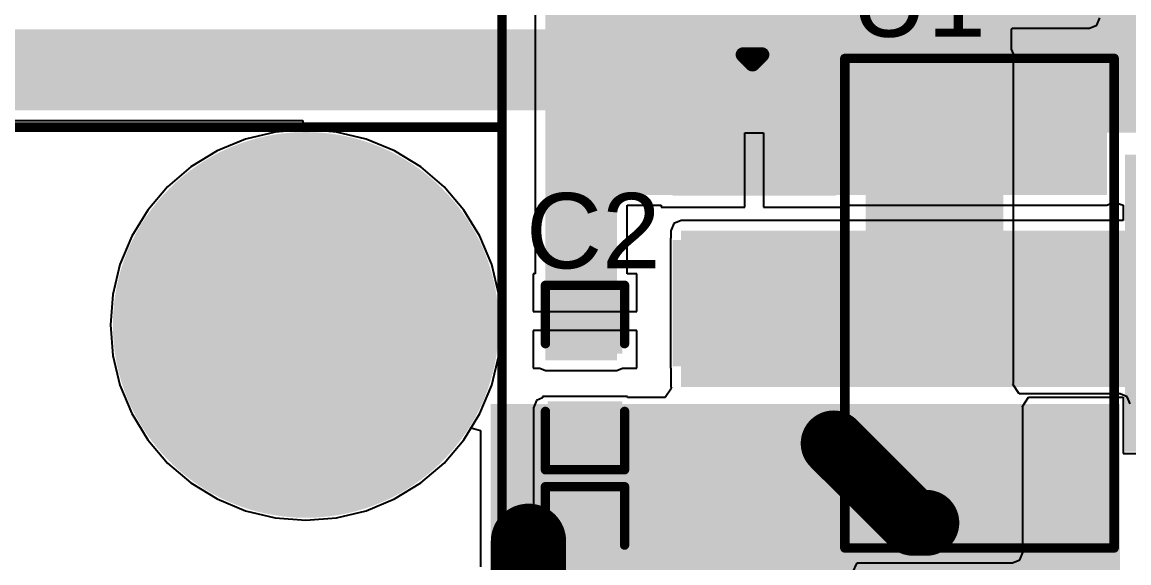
# Model space of a CAD drawing. Header units: millimetres. Extents: x -0.25 to 4.68, y -0.29 to 2.93.
# Drawn here: x 2.709 to 3.297, y 1.933 to 2.22 of the extents above; entities that cross this region are included whole.
import ezdxf

# ---------------------------------------------------------------- set-up
doc = ezdxf.new("R2010")
doc.units = ezdxf.units.MM
doc.header["$MEASUREMENT"] = 0
for name, color, linetype in [('BottomLayer', 5, 'Continuous'), ('BottomSolder', 6, 'Continuous'), ('Mechanical1', 6, 'Continuous'), ('MultiLayer', 9, 'Continuous'), ('PadHoleLayer', 156, 'Continuous'), ('TopLayer', 1, 'Continuous'), ('TopOverlay', 2, 'Continuous'), ('TopPaste', 8, 'Continuous'), ('TopSolder', 216, 'Continuous'), ('ViaHoleLayer', 16, 'Continuous')]:
    doc.layers.add(name, color=color, linetype=linetype)
doc.styles.add('Arial', font='', dxfattribs={"height": 0.2})
doc.styles.get('Arial').set_extended_font_data('Arial')

# ---------------------------------------------------------------- blocks, each defined once
blk = doc.blocks.new('ZIO_101954_12')
at = {"layer": 'TopOverlay', "const_width": 0.005}
for points in [[(-0.719, 0.057), (0.719, 0.057)], [(0.719, -1.74), (0.719, 0.057)]]:
    blk.add_lwpolyline(points, dxfattribs=at)
at = {"layer": 'TopOverlay', "const_width": 0.0025}
blk.add_lwpolyline([(0.71775, 0.057, 1), (0.72025, 0.057, 1)], format="xyb", close=True, dxfattribs=at)
blk.add_lwpolyline([(0.71775, 0.057, 1), (0.72025, 0.057, 1)], format="xyb", close=True, dxfattribs=at)
blk = doc.blocks.new('SOT__223_53')
at = {"layer": 'TopLayer'}
for points in [[(-0.0748, 0.15945), (0.0748, 0.15945), (0.0748, 0.08071), (-0.0748, 0.08071)], [(-0.12008, -0.08071), (-0.06102, -0.08071), (-0.06102, -0.15945), (-0.12008, -0.15945)], [(-0.02953, -0.08071), (0.02953, -0.08071), (0.02953, -0.15945), (-0.02953, -0.15945)], [(0.06102, -0.08071), (0.12008, -0.08071), (0.12008, -0.15945), (0.06102, -0.15945)]]:
    blk.add_hatch(color=1, dxfattribs=at).paths.add_polyline_path(points)
at = {"layer": 'TopPaste'}
for points in [[(-0.0748, 0.15945), (0.0748, 0.15945), (0.0748, 0.08071), (-0.0748, 0.08071)], [(-0.12008, -0.08071), (-0.06102, -0.08071), (-0.06102, -0.15945), (-0.12008, -0.15945)], [(-0.02953, -0.08071), (0.02953, -0.08071), (0.02953, -0.15945), (-0.02953, -0.15945)], [(0.06102, -0.08071), (0.12008, -0.08071), (0.12008, -0.15945), (0.06102, -0.15945)]]:
    blk.add_hatch(color=8, dxfattribs=at).paths.add_polyline_path(points)
at = {"layer": 'TopSolder'}
for points in [[(-0.0788, 0.16345), (0.0788, 0.16345), (0.0788, 0.07671), (-0.0788, 0.07671)], [(-0.12408, -0.07671), (-0.05702, -0.07671), (-0.05702, -0.16345), (-0.12408, -0.16345)], [(-0.03353, -0.07671), (0.03353, -0.07671), (0.03353, -0.16345), (-0.03353, -0.16345)], [(0.05702, -0.07671), (0.12408, -0.07671), (0.12408, -0.16345), (0.05702, -0.16345)]]:
    blk.add_hatch(color=216, dxfattribs=at).paths.add_polyline_path(points)
at = {"layer": 'TopOverlay'}
for points, const_width in [([(-0.13, -0.072), (-0.13, 0.071)], 0.005), ([(0.13, 0.071), (-0.13, 0.071)], 0.005), ([(0.13, -0.072), (0.13, 0.071)], 0.005), ([(0.13, -0.072), (-0.13, -0.072)], 0.005), ([(-0.132, -0.126), (-0.132, -0.116)], 0.00787), ([(-0.127, -0.121), (-0.132, -0.116)], 0.00787), ([(-0.132, -0.126), (-0.127, -0.121)], 0.00787)]:
    blk.add_lwpolyline(points, dxfattribs=dict(at, const_width=const_width))
for points, const_width in [([(-0.13125, 0.071, 1), (-0.12875, 0.071, 1)], 0.0025), ([(-0.13125, 0.071, 1), (-0.12875, 0.071, 1)], 0.0025), ([(0.12875, 0.071, 1), (0.13125, 0.071, 1)], 0.0025), ([(0.12875, 0.071, 1), (0.13125, 0.071, 1)], 0.0025), ([(-0.13125, -0.072, 1), (-0.12875, -0.072, 1)], 0.0025), ([(-0.13125, -0.072, 1), (-0.12875, -0.072, 1)], 0.0025), ([(0.12875, -0.072, 1), (0.13125, -0.072, 1)], 0.0025), ([(0.12875, -0.072, 1), (0.13125, -0.072, 1)], 0.0025), ([(-0.13397, -0.116, 1), (-0.13003, -0.116, 1)], 0.00394), ([(-0.13397, -0.116, 1), (-0.13003, -0.116, 1)], 0.00394), ([(-0.12897, -0.121, 1), (-0.12503, -0.121, 1)], 0.00394), ([(-0.12897, -0.121, 1), (-0.12503, -0.121, 1)], 0.00394), ([(-0.13397, -0.126, 1), (-0.13003, -0.126, 1)], 0.00394), ([(-0.13397, -0.126, 1), (-0.13003, -0.126, 1)], 0.00394)]:
    blk.add_lwpolyline(points, format="xyb", close=True, dxfattribs=dict(at, const_width=const_width))
blk = doc.blocks.new('ZIO_101954_112')
at = {"layer": 'Mechanical1', "const_width": 0.005}
blk.add_lwpolyline([(0.719, -1.74), (0.719, 0.057)], dxfattribs=at)
blk = doc.blocks.new('C___0603_212')
at = {"layer": 'TopLayer'}
for points in [[(-0.015, 0.0175), (-0.015, -0.0175), (-0.045, -0.0175), (-0.045, 0.0175)], [(0.045, 0.0175), (0.045, -0.0175), (0.015, -0.0175), (0.015, 0.0175)]]:
    blk.add_hatch(color=1, dxfattribs=at).paths.add_polyline_path(points)
at = {"layer": 'TopPaste'}
for points in [[(-0.015, 0.0175), (-0.015, -0.0175), (-0.045, -0.0175), (-0.045, 0.0175)], [(0.045, 0.0175), (0.045, -0.0175), (0.015, -0.0175), (0.015, 0.0175)]]:
    blk.add_hatch(color=8, dxfattribs=at).paths.add_polyline_path(points)
at = {"layer": 'TopSolder'}
for points in [[(-0.01264, 0.01986), (-0.01264, -0.01986), (-0.04736, -0.01986), (-0.04736, 0.01986)], [(0.04736, 0.01986), (0.04736, -0.01986), (0.01264, -0.01986), (0.01264, 0.01986)]]:
    blk.add_hatch(color=216, dxfattribs=at).paths.add_polyline_path(points)
at = {"layer": 'TopOverlay', "const_width": 0.005}
for points in [[(-0.049, -0.021), (-0.049, 0.021)], [(-0.018, 0.021), (-0.049, 0.021)], [(0.049, 0.021), (0.018, 0.021)], [(0.049, -0.021), (0.049, 0.021)], [(-0.018, -0.021), (-0.049, -0.021)], [(0.049, -0.021), (0.018, -0.021)]]:
    blk.add_lwpolyline(points, dxfattribs=at)
at = {"layer": 'TopOverlay', "const_width": 0.0025}
for points in [[(-0.05025, 0.021, 1), (-0.04775, 0.021, 1)], [(-0.05025, 0.021, 1), (-0.04775, 0.021, 1)], [(-0.01925, 0.021, 1), (-0.01675, 0.021, 1)], [(0.01675, 0.021, 1), (0.01925, 0.021, 1)], [(0.04775, 0.021, 1), (0.05025, 0.021, 1)], [(0.04775, 0.021, 1), (0.05025, 0.021, 1)], [(-0.05025, -0.021, 1), (-0.04775, -0.021, 1)], [(-0.05025, -0.021, 1), (-0.04775, -0.021, 1)], [(-0.01925, -0.021, 1), (-0.01675, -0.021, 1)], [(0.01675, -0.021, 1), (0.01925, -0.021, 1)], [(0.04775, -0.021, 1), (0.05025, -0.021, 1)], [(0.04775, -0.021, 1), (0.05025, -0.021, 1)]]:
    blk.add_lwpolyline(points, format="xyb", close=True, dxfattribs=at)
blk = doc.blocks.new('C___0603_213')
at = {"layer": 'TopLayer'}
for points in [[(-0.015, 0.0175), (-0.015, -0.0175), (-0.045, -0.0175), (-0.045, 0.0175)], [(0.045, 0.0175), (0.045, -0.0175), (0.015, -0.0175), (0.015, 0.0175)]]:
    blk.add_hatch(color=1, dxfattribs=at).paths.add_polyline_path(points)
at = {"layer": 'TopPaste'}
for points in [[(-0.015, 0.0175), (-0.015, -0.0175), (-0.045, -0.0175), (-0.045, 0.0175)], [(0.045, 0.0175), (0.045, -0.0175), (0.015, -0.0175), (0.015, 0.0175)]]:
    blk.add_hatch(color=8, dxfattribs=at).paths.add_polyline_path(points)
at = {"layer": 'TopSolder'}
for points in [[(-0.01264, 0.01986), (-0.01264, -0.01986), (-0.04736, -0.01986), (-0.04736, 0.01986)], [(0.04736, 0.01986), (0.04736, -0.01986), (0.01264, -0.01986), (0.01264, 0.01986)]]:
    blk.add_hatch(color=216, dxfattribs=at).paths.add_polyline_path(points)
at = {"layer": 'TopOverlay', "const_width": 0.005}
for points in [[(-0.049, 0.021), (-0.018, 0.021)], [(-0.049, 0.021), (-0.049, -0.021)], [(0.018, 0.021), (0.049, 0.021)], [(0.049, 0.021), (0.049, -0.021)], [(-0.049, -0.021), (-0.018, -0.021)], [(0.018, -0.021), (0.049, -0.021)]]:
    blk.add_lwpolyline(points, dxfattribs=at)
at = {"layer": 'TopOverlay', "const_width": 0.0025}
for points in [[(-0.05025, 0.021, 1), (-0.04775, 0.021, 1)], [(-0.05025, 0.021, 1), (-0.04775, 0.021, 1)], [(-0.01925, 0.021, 1), (-0.01675, 0.021, 1)], [(0.01675, 0.021, 1), (0.01925, 0.021, 1)], [(0.04775, 0.021, 1), (0.05025, 0.021, 1)], [(0.04775, 0.021, 1), (0.05025, 0.021, 1)], [(-0.05025, -0.021, 1), (-0.04775, -0.021, 1)], [(-0.05025, -0.021, 1), (-0.04775, -0.021, 1)], [(-0.01925, -0.021, 1), (-0.01675, -0.021, 1)], [(0.01675, -0.021, 1), (0.01925, -0.021, 1)], [(0.04775, -0.021, 1), (0.05025, -0.021, 1)], [(0.04775, -0.021, 1), (0.05025, -0.021, 1)]]:
    blk.add_lwpolyline(points, format="xyb", close=True, dxfattribs=at)

msp = doc.modelspace()

# ---------------------------------------------------------------- hatches: boundary and pattern name
at = {"layer": 'BottomLayer'}
for points in [[(2.626, 2.173), (3.229, 2.173), (3.229, 2.216), (2.626, 2.216)], [(3.15695, 2.203), (3.15695, 2.028), (3.23, 2.028), (3.23, 2.203)], [(2.958, 1.909), (3.292, 1.909), (3.292, 2.017), (2.958, 2.017)]]:
    msp.add_hatch(color=5, dxfattribs=at).paths.add_polyline_path(points)
h = msp.add_hatch(color=5, dxfattribs=at)
edge = h.paths.add_edge_path()
edge.add_arc((2.85982, 2.05895), 0.09843, 0, 360)
h = msp.add_hatch(color=5, dxfattribs=at)
edge = h.paths.add_edge_path()
edge.add_arc((3.178, 2.093), 0.01181, 0, 360)
h = msp.add_hatch(color=5, dxfattribs=at)
edge = h.paths.add_edge_path()
edge.add_arc((3.208, 2.093), 0.01181, 0, 360)
h = msp.add_hatch(color=5, dxfattribs=at)
edge = h.paths.add_edge_path()
edge.add_arc((3.178, 2.06733), 0.01181, 0, 360)
h = msp.add_hatch(color=5, dxfattribs=at)
edge = h.paths.add_edge_path()
edge.add_arc((3.208, 2.06733), 0.01181, 0, 360)
h = msp.add_hatch(color=5, dxfattribs=at)
edge = h.paths.add_edge_path()
edge.add_arc((3.178, 2.04167), 0.01181, 0, 360)
h = msp.add_hatch(color=5, dxfattribs=at)
edge = h.paths.add_edge_path()
edge.add_arc((3.208, 2.04167), 0.01181, 0, 360)
h = msp.add_hatch(color=5, dxfattribs=at)
edge = h.paths.add_edge_path()
edge.add_arc((3.181, 2.004), 0.01181, 0, 360)
h = msp.add_hatch(color=5, dxfattribs=at)
edge = h.paths.add_edge_path()
edge.add_arc((3.211, 2.004), 0.01181, 0, 360)
h = msp.add_hatch(color=5, dxfattribs=at)
edge = h.paths.add_edge_path()
edge.add_arc((3.039, 2.003), 0.01181, 0, 360)
h = msp.add_hatch(color=5, dxfattribs=at)
edge = h.paths.add_edge_path()
edge.add_arc((3.039, 1.97733), 0.01181, 0, 360)
h = msp.add_hatch(color=5, dxfattribs=at)
edge = h.paths.add_edge_path()
edge.add_arc((3.181, 1.97833), 0.01181, 0, 360)
h = msp.add_hatch(color=5, dxfattribs=at)
edge = h.paths.add_edge_path()
edge.add_arc((3.211, 1.97833), 0.01181, 0, 360)
h = msp.add_hatch(color=5, dxfattribs=at)
edge = h.paths.add_edge_path()
edge.add_arc((3.039, 1.95167), 0.01181, 0, 360)
h = msp.add_hatch(color=5, dxfattribs=at)
edge = h.paths.add_edge_path()
edge.add_arc((3.181, 1.95267), 0.01181, 0, 360)
h = msp.add_hatch(color=5, dxfattribs=at)
edge = h.paths.add_edge_path()
edge.add_arc((3.211, 1.95267), 0.01181, 0, 360)
at = {"layer": 'BottomSolder'}
h = msp.add_hatch(color=6, dxfattribs=at)
edge = h.paths.add_edge_path()
edge.add_arc((2.85982, 2.05895), 0.10243, 0, 360)
h = msp.add_hatch(color=6, dxfattribs=at)
edge = h.paths.add_edge_path()
edge.add_arc((3.178, 2.093), 0.00591, 0, 360)
h = msp.add_hatch(color=6, dxfattribs=at)
edge = h.paths.add_edge_path()
edge.add_arc((3.208, 2.093), 0.00591, 0, 360)
h = msp.add_hatch(color=6, dxfattribs=at)
edge = h.paths.add_edge_path()
edge.add_arc((3.178, 2.06733), 0.00591, 0, 360)
h = msp.add_hatch(color=6, dxfattribs=at)
edge = h.paths.add_edge_path()
edge.add_arc((3.208, 2.06733), 0.00591, 0, 360)
h = msp.add_hatch(color=6, dxfattribs=at)
edge = h.paths.add_edge_path()
edge.add_arc((3.178, 2.04167), 0.00591, 0, 360)
h = msp.add_hatch(color=6, dxfattribs=at)
edge = h.paths.add_edge_path()
edge.add_arc((3.208, 2.04167), 0.00591, 0, 360)
h = msp.add_hatch(color=6, dxfattribs=at)
edge = h.paths.add_edge_path()
edge.add_arc((3.181, 2.004), 0.00591, 0, 360)
h = msp.add_hatch(color=6, dxfattribs=at)
edge = h.paths.add_edge_path()
edge.add_arc((3.211, 2.004), 0.00591, 0, 360)
h = msp.add_hatch(color=6, dxfattribs=at)
edge = h.paths.add_edge_path()
edge.add_arc((3.039, 2.003), 0.00591, 0, 360)
h = msp.add_hatch(color=6, dxfattribs=at)
edge = h.paths.add_edge_path()
edge.add_arc((3.039, 1.97733), 0.00591, 0, 360)
h = msp.add_hatch(color=6, dxfattribs=at)
edge = h.paths.add_edge_path()
edge.add_arc((3.181, 1.97833), 0.00591, 0, 360)
h = msp.add_hatch(color=6, dxfattribs=at)
edge = h.paths.add_edge_path()
edge.add_arc((3.211, 1.97833), 0.00591, 0, 360)
h = msp.add_hatch(color=6, dxfattribs=at)
edge = h.paths.add_edge_path()
edge.add_arc((3.039, 1.95167), 0.00591, 0, 360)
h = msp.add_hatch(color=6, dxfattribs=at)
edge = h.paths.add_edge_path()
edge.add_arc((3.181, 1.95267), 0.00591, 0, 360)
h = msp.add_hatch(color=6, dxfattribs=at)
edge = h.paths.add_edge_path()
edge.add_arc((3.211, 1.95267), 0.00591, 0, 360)
at = {"layer": 'MultiLayer'}
h = msp.add_hatch(color=9, dxfattribs=at)
edge = h.paths.add_edge_path()
edge.add_arc((2.85982, 2.05895), 0.09843, 0, 360)
at = {"layer": 'PadHoleLayer'}
h = msp.add_hatch(color=156, dxfattribs=at)
edge = h.paths.add_edge_path()
edge.add_arc((2.85982, 2.05895), 0.06102, 0, 360)
at = {"layer": 'TopLayer'}
for points in [[(3, 2.161), (3.55782, 2.161), (3.55782, 2.68395), (3, 2.68395)], [(3.02495, 2.04018), (3.02495, 2.296), (2.98695, 2.296), (2.98695, 2.04018)], [(3.285, 2.16595), (3.01282, 2.16595), (3.01282, 2.12795), (3.285, 2.12795)], [(3.059, 2.026), (3.303, 2.026), (3.303, 2.109), (3.059, 2.109)], [(2.986, 1.938), (3.235, 1.938), (3.235, 2.01495), (2.986, 2.01495)]]:
    msp.add_hatch(color=1, dxfattribs=at).paths.add_polyline_path(points)
h = msp.add_hatch(color=1, dxfattribs=at)
edge = h.paths.add_edge_path()
edge.add_arc((2.85982, 2.05895), 0.09843, 0, 360)
h = msp.add_hatch(color=1, dxfattribs=at)
edge = h.paths.add_edge_path()
edge.add_arc((3.178, 2.093), 0.01181, 0, 360)
h = msp.add_hatch(color=1, dxfattribs=at)
edge = h.paths.add_edge_path()
edge.add_arc((3.208, 2.093), 0.01181, 0, 360)
h = msp.add_hatch(color=1, dxfattribs=at)
edge = h.paths.add_edge_path()
edge.add_arc((3.178, 2.06733), 0.01181, 0, 360)
h = msp.add_hatch(color=1, dxfattribs=at)
edge = h.paths.add_edge_path()
edge.add_arc((3.208, 2.06733), 0.01181, 0, 360)
h = msp.add_hatch(color=1, dxfattribs=at)
edge = h.paths.add_edge_path()
edge.add_arc((3.178, 2.04167), 0.01181, 0, 360)
h = msp.add_hatch(color=1, dxfattribs=at)
edge = h.paths.add_edge_path()
edge.add_arc((3.208, 2.04167), 0.01181, 0, 360)
h = msp.add_hatch(color=1, dxfattribs=at)
edge = h.paths.add_edge_path()
edge.add_arc((3.181, 2.004), 0.01181, 0, 360)
h = msp.add_hatch(color=1, dxfattribs=at)
edge = h.paths.add_edge_path()
edge.add_arc((3.211, 2.004), 0.01181, 0, 360)
h = msp.add_hatch(color=1, dxfattribs=at)
edge = h.paths.add_edge_path()
edge.add_arc((3.039, 2.003), 0.01181, 0, 360)
h = msp.add_hatch(color=1, dxfattribs=at)
edge = h.paths.add_edge_path()
edge.add_arc((3.039, 1.97733), 0.01181, 0, 360)
h = msp.add_hatch(color=1, dxfattribs=at)
edge = h.paths.add_edge_path()
edge.add_arc((3.181, 1.97833), 0.01181, 0, 360)
h = msp.add_hatch(color=1, dxfattribs=at)
edge = h.paths.add_edge_path()
edge.add_arc((3.211, 1.97833), 0.01181, 0, 360)
h = msp.add_hatch(color=1, dxfattribs=at)
edge = h.paths.add_edge_path()
edge.add_arc((3.039, 1.95167), 0.01181, 0, 360)
h = msp.add_hatch(color=1, dxfattribs=at)
edge = h.paths.add_edge_path()
edge.add_arc((3.181, 1.95267), 0.01181, 0, 360)
h = msp.add_hatch(color=1, dxfattribs=at)
edge = h.paths.add_edge_path()
edge.add_arc((3.211, 1.95267), 0.01181, 0, 360)
at = {"layer": 'TopSolder'}
h = msp.add_hatch(color=216, dxfattribs=at)
edge = h.paths.add_edge_path()
edge.add_arc((2.85982, 2.05895), 0.10243, 0, 360)
h = msp.add_hatch(color=216, dxfattribs=at)
edge = h.paths.add_edge_path()
edge.add_arc((3.178, 2.093), 0.00591, 0, 360)
h = msp.add_hatch(color=216, dxfattribs=at)
edge = h.paths.add_edge_path()
edge.add_arc((3.208, 2.093), 0.00591, 0, 360)
h = msp.add_hatch(color=216, dxfattribs=at)
edge = h.paths.add_edge_path()
edge.add_arc((3.178, 2.06733), 0.00591, 0, 360)
h = msp.add_hatch(color=216, dxfattribs=at)
edge = h.paths.add_edge_path()
edge.add_arc((3.208, 2.06733), 0.00591, 0, 360)
h = msp.add_hatch(color=216, dxfattribs=at)
edge = h.paths.add_edge_path()
edge.add_arc((3.178, 2.04167), 0.00591, 0, 360)
h = msp.add_hatch(color=216, dxfattribs=at)
edge = h.paths.add_edge_path()
edge.add_arc((3.208, 2.04167), 0.00591, 0, 360)
h = msp.add_hatch(color=216, dxfattribs=at)
edge = h.paths.add_edge_path()
edge.add_arc((3.181, 2.004), 0.00591, 0, 360)
h = msp.add_hatch(color=216, dxfattribs=at)
edge = h.paths.add_edge_path()
edge.add_arc((3.211, 2.004), 0.00591, 0, 360)
h = msp.add_hatch(color=216, dxfattribs=at)
edge = h.paths.add_edge_path()
edge.add_arc((3.039, 2.003), 0.00591, 0, 360)
h = msp.add_hatch(color=216, dxfattribs=at)
edge = h.paths.add_edge_path()
edge.add_arc((3.039, 1.97733), 0.00591, 0, 360)
h = msp.add_hatch(color=216, dxfattribs=at)
edge = h.paths.add_edge_path()
edge.add_arc((3.181, 1.97833), 0.00591, 0, 360)
h = msp.add_hatch(color=216, dxfattribs=at)
edge = h.paths.add_edge_path()
edge.add_arc((3.211, 1.97833), 0.00591, 0, 360)
h = msp.add_hatch(color=216, dxfattribs=at)
edge = h.paths.add_edge_path()
edge.add_arc((3.039, 1.95167), 0.00591, 0, 360)
h = msp.add_hatch(color=216, dxfattribs=at)
edge = h.paths.add_edge_path()
edge.add_arc((3.181, 1.95267), 0.00591, 0, 360)
h = msp.add_hatch(color=216, dxfattribs=at)
edge = h.paths.add_edge_path()
edge.add_arc((3.211, 1.95267), 0.00591, 0, 360)
at = {"layer": 'ViaHoleLayer'}
h = msp.add_hatch(color=16, dxfattribs=at)
edge = h.paths.add_edge_path()
edge.add_arc((3.178, 2.093), 0.00591, 0, 360)
h = msp.add_hatch(color=16, dxfattribs=at)
edge = h.paths.add_edge_path()
edge.add_arc((3.208, 2.093), 0.00591, 0, 360)
h = msp.add_hatch(color=16, dxfattribs=at)
edge = h.paths.add_edge_path()
edge.add_arc((3.178, 2.06733), 0.00591, 0, 360)
h = msp.add_hatch(color=16, dxfattribs=at)
edge = h.paths.add_edge_path()
edge.add_arc((3.208, 2.06733), 0.00591, 0, 360)
h = msp.add_hatch(color=16, dxfattribs=at)
edge = h.paths.add_edge_path()
edge.add_arc((3.178, 2.04167), 0.00591, 0, 360)
h = msp.add_hatch(color=16, dxfattribs=at)
edge = h.paths.add_edge_path()
edge.add_arc((3.208, 2.04167), 0.00591, 0, 360)
h = msp.add_hatch(color=16, dxfattribs=at)
edge = h.paths.add_edge_path()
edge.add_arc((3.181, 2.004), 0.00591, 0, 360)
h = msp.add_hatch(color=16, dxfattribs=at)
edge = h.paths.add_edge_path()
edge.add_arc((3.211, 2.004), 0.00591, 0, 360)
h = msp.add_hatch(color=16, dxfattribs=at)
edge = h.paths.add_edge_path()
edge.add_arc((3.039, 2.003), 0.00591, 0, 360)
h = msp.add_hatch(color=16, dxfattribs=at)
edge = h.paths.add_edge_path()
edge.add_arc((3.039, 1.97733), 0.00591, 0, 360)
h = msp.add_hatch(color=16, dxfattribs=at)
edge = h.paths.add_edge_path()
edge.add_arc((3.181, 1.97833), 0.00591, 0, 360)
h = msp.add_hatch(color=16, dxfattribs=at)
edge = h.paths.add_edge_path()
edge.add_arc((3.211, 1.97833), 0.00591, 0, 360)
h = msp.add_hatch(color=16, dxfattribs=at)
edge = h.paths.add_edge_path()
edge.add_arc((3.039, 1.95167), 0.00591, 0, 360)
h = msp.add_hatch(color=16, dxfattribs=at)
edge = h.paths.add_edge_path()
edge.add_arc((3.181, 1.95267), 0.00591, 0, 360)
h = msp.add_hatch(color=16, dxfattribs=at)
edge = h.paths.add_edge_path()
edge.add_arc((3.211, 1.95267), 0.00591, 0, 360)

# ---------------------------------------------------------------- linework, layer by layer
at = {"layer": 'BottomLayer'}
for p, q in [((3.27965, 2.21817), (3.28123, 2.222)), ((3.23441, 2.216), (3.23481, 2.21659)), ((3.23441, 2.20541), (3.23441, 2.216)), ((3.23481, 2.21659), (3.27582, 2.21659)), ((3.27582, 2.21659), (3.27965, 2.21817)), ((3.23541, 2.203), (3.23441, 2.20541)), ((3.23541, 2.028), (3.23541, 2.203)), ((2.626, 2.16759), (2.85828, 2.16759)), ((2.85848, 2.16259), (2.84359, 2.16142)), ((2.85828, 2.16759), (2.85848, 2.16259)), ((2.82776, 2.15762), (2.81272, 2.15139)), ((2.84359, 2.16142), (2.82776, 2.15762)), ((2.81272, 2.15139), (2.79884, 2.14288)), ((2.79884, 2.14288), (2.78646, 2.13231)), ((2.78646, 2.13231), (2.77589, 2.11993)), ((2.77589, 2.11993), (2.76739, 2.10605)), ((2.76739, 2.10605), (2.76116, 2.09101)), ((2.76116, 2.09101), (2.75736, 2.07518)), ((2.75736, 2.07518), (2.75608, 2.05895)), ((2.75608, 2.05895), (2.75736, 2.04272)), ((2.75736, 2.04272), (2.76116, 2.02689)), ((2.76116, 2.02689), (2.76739, 2.01185)), ((3.23517, 2.02741), (3.23541, 2.028)), ((3.23851, 2.02241), (3.23517, 2.02741)), ((3.292, 2.02241), (3.23851, 2.02241)), ((3.29583, 2.02083), (3.292, 2.02241)), ((3.29741, 2.017), (3.29583, 2.02083)), ((2.76739, 2.01185), (2.77589, 1.99797)), ((2.94375, 1.99797), (2.94759, 2.00422)), ((2.94759, 2.00422), (2.95259, 2.00281)), ((2.77589, 1.99797), (2.78646, 1.98559)), ((2.93318, 1.98559), (2.94375, 1.99797)), ((2.95259, 2.00281), (2.95259, 1.94439)), ((2.78646, 1.98559), (2.79884, 1.97502)), ((2.9208, 1.97502), (2.93318, 1.98559)), ((2.79884, 1.97502), (2.81272, 1.96651)), ((2.90692, 1.96651), (2.9208, 1.97502)), ((2.81272, 1.96651), (2.82776, 1.96028)), ((2.89188, 1.96028), (2.90692, 1.96651)), ((2.82776, 1.96028), (2.84359, 1.95648)), ((2.84359, 1.95648), (2.85982, 1.9552)), ((2.85982, 1.9552), (2.87605, 1.95648)), ((2.87605, 1.95648), (2.89188, 1.96028)), ((2.95259, 1.94439), (2.95251, 1.944)), ((2.95251, 1.944), (2.95251, 1.93042))]:
    msp.add_line(p, q, dxfattribs=at)
for points, const_width in [([(3.14, 1.996), (3.18217, 1.95383)], 0.035), ([(3.18217, 1.95383), (3.18917, 1.95383)], 0.035), ([(2.978, 1.629), (2.978, 1.944)], 0.04)]:
    msp.add_lwpolyline(points, dxfattribs=dict(at, const_width=const_width))
for points, const_width in [([(3.13125, 1.996, 1), (3.14875, 1.996, 1)], 0.0175), ([(3.17342, 1.95383, 1), (3.19092, 1.95383, 1)], 0.0175), ([(3.17342, 1.95383, 1), (3.19092, 1.95383, 1)], 0.0175), ([(3.18042, 1.95383, 1), (3.19792, 1.95383, 1)], 0.0175), ([(2.968, 1.944, 1), (2.988, 1.944, 1)], 0.02)]:
    msp.add_lwpolyline(points, format="xyb", close=True, dxfattribs=dict(at, const_width=const_width))
at = {"layer": 'TopLayer'}
for p, q in [((2.98154, 2.28759), (2.98154, 2.086)), ((2.85982, 2.16269), (2.84359, 2.16142)), ((2.87605, 2.16142), (2.85982, 2.16269)), ((2.82776, 2.15762), (2.81272, 2.15139)), ((2.84359, 2.16142), (2.82776, 2.15762)), ((2.89188, 2.15762), (2.87605, 2.16142)), ((2.90692, 2.15139), (2.89188, 2.15762)), ((3.09282, 2.12152), (3.09282, 2.16105)), ((3.09282, 2.16105), (3.10282, 2.16105)), ((3.10282, 2.16105), (3.10282, 2.12152)), ((2.81272, 2.15139), (2.79884, 2.14288)), ((2.9208, 2.14288), (2.90692, 2.15139)), ((2.79884, 2.14288), (2.78646, 2.13231)), ((2.93318, 2.13231), (2.9208, 2.14288)), ((2.78646, 2.13231), (2.77589, 2.11993)), ((2.94375, 2.11993), (2.93318, 2.13231)), ((3.03036, 2.086), (3.03036, 2.12254)), ((3.03036, 2.12254), (3.04845, 2.12254)), ((3.04845, 2.12254), (3.04845, 2.12152)), ((3.04845, 2.12152), (3.09282, 2.12152)), ((3.10282, 2.12152), (3.14719, 2.12152)), ((3.14719, 2.12152), (3.14719, 2.12254)), ((3.14719, 2.12254), (3.285, 2.12254)), ((3.285, 2.12254), (3.28883, 2.12412)), ((3.28883, 2.12412), (3.29361, 2.1226)), ((3.29361, 2.1226), (3.29361, 2.11441)), ((2.77589, 2.11993), (2.76739, 2.10605)), ((2.95226, 2.10605), (2.94375, 2.11993)), ((3.05517, 2.11283), (3.05359, 2.109)), ((3.05359, 2.109), (3.05359, 2.10503)), ((3.059, 2.11441), (3.05517, 2.11283)), ((3.29361, 2.11441), (3.059, 2.11441)), ((2.76739, 2.10605), (2.76116, 2.09101)), ((2.95849, 2.09101), (2.95226, 2.10605)), ((3.05359, 2.10503), (3.05345, 2.10503)), ((3.05345, 2.10503), (3.05345, 2.03597)), ((2.76116, 2.09101), (2.75736, 2.07518)), ((2.96229, 2.07518), (2.95849, 2.09101)), ((2.98154, 2.086), (2.9805, 2.086)), ((2.9805, 2.086), (2.9805, 2.066)), ((3.0355, 2.086), (3.03036, 2.086)), ((3.0355, 2.066), (3.0355, 2.086)), ((2.75736, 2.07518), (2.75608, 2.05895)), ((2.96357, 2.05895), (2.96229, 2.07518)), ((2.9805, 2.066), (3.008, 2.066)), ((3.008, 2.066), (3.0355, 2.066)), ((2.75608, 2.05895), (2.75736, 2.04272)), ((2.96229, 2.04272), (2.96357, 2.05895)), ((3.008, 2.056), (2.9805, 2.056)), ((2.9805, 2.056), (2.9805, 2.036)), ((3.0355, 2.056), (3.008, 2.056)), ((3.0355, 2.036), (3.0355, 2.056)), ((2.75736, 2.04272), (2.76116, 2.02689)), ((2.95849, 2.02689), (2.96229, 2.04272)), ((2.9805, 2.036), (2.98397, 2.036)), ((2.98397, 2.036), (2.98695, 2.03477)), ((2.98695, 2.03477), (3.02495, 2.03477)), ((3.02495, 2.03477), (3.02793, 2.036)), ((3.02793, 2.036), (3.0355, 2.036)), ((3.05345, 2.03597), (3.05359, 2.03597)), ((3.05359, 2.03597), (3.05359, 2.026)), ((2.76116, 2.02689), (2.76739, 2.01185)), ((2.95226, 2.01185), (2.95849, 2.02689)), ((3.0305, 2.021), (2.9855, 2.021)), ((2.9855, 2.021), (2.9855, 2.02015)), ((3.0305, 2.02036), (3.0305, 2.021)), ((3.05385, 2.02536), (3.05051, 2.02036)), ((3.05359, 2.026), (3.05385, 2.02536)), ((2.98217, 2.01878), (2.98059, 2.01495)), ((2.9855, 2.02015), (2.98217, 2.01878)), ((3.05051, 2.02036), (3.0305, 2.02036)), ((3.24015, 2.01559), (3.24349, 2.02059)), ((3.24041, 2.01495), (3.24015, 2.01559)), ((3.24349, 2.02059), (3.29361, 2.02059)), ((3.29361, 2.02059), (3.29361, 1.9907)), ((2.76739, 2.01185), (2.77589, 1.99797)), ((2.94375, 1.99797), (2.95226, 2.01185)), ((2.98059, 2.01495), (2.98059, 1.938)), ((3.24041, 1.938), (3.24041, 2.01495)), ((2.77589, 1.99797), (2.78646, 1.98559)), ((2.93318, 1.98559), (2.94375, 1.99797)), ((2.78646, 1.98559), (2.79884, 1.97502)), ((2.9208, 1.97502), (2.93318, 1.98559)), ((3.29361, 1.9907), (3.31559, 1.9907)), ((2.79884, 1.97502), (2.81272, 1.96651)), ((2.90692, 1.96651), (2.9208, 1.97502)), ((2.81272, 1.96651), (2.82776, 1.96028)), ((2.89188, 1.96028), (2.90692, 1.96651)), ((2.82776, 1.96028), (2.84359, 1.95648)), ((2.84359, 1.95648), (2.85982, 1.9552)), ((2.85982, 1.9552), (2.87605, 1.95648)), ((2.87605, 1.95648), (2.89188, 1.96028)), ((2.98059, 1.938), (2.98217, 1.93417)), ((2.98217, 1.93417), (2.98401, 1.93341)), ((2.98401, 1.93341), (2.98302, 1.92841)), ((3.235, 1.93259), (3.23883, 1.93417)), ((3.23883, 1.93417), (3.24041, 1.938)), ((3.15015, 1.92759), (3.15252, 1.93259)), ((3.15252, 1.93259), (3.235, 1.93259))]:
    msp.add_line(p, q, dxfattribs=at)

# ---------------------------------------------------------------- block references
for name, p in [('ZIO_101954_112', (2.245, 2.22)), ('ZIO_101954_12', (2.245, 2.107))]:
    msp.add_blockref(name, p)
for name, p, rotation in [('SOT__223_53', (3.2179, 2.0705), 270), ('C___0603_212', (3.008, 2.031), 270), ('C___0603_213', (3.008, 1.924), 90)]:
    msp.add_blockref(name, p, dxfattribs=dict(rotation=rotation))

# ---------------------------------------------------------------- texts
at = {"layer": 'TopOverlay', "style": 'Arial'}
for s, p in [('U1', (3.14934, 2.21201)), ('C2', (2.97668, 2.08901))]:
    msp.add_text(s, height=0.04, dxfattribs=at).set_placement(p)

doc.saveas('drawing.dxf')
